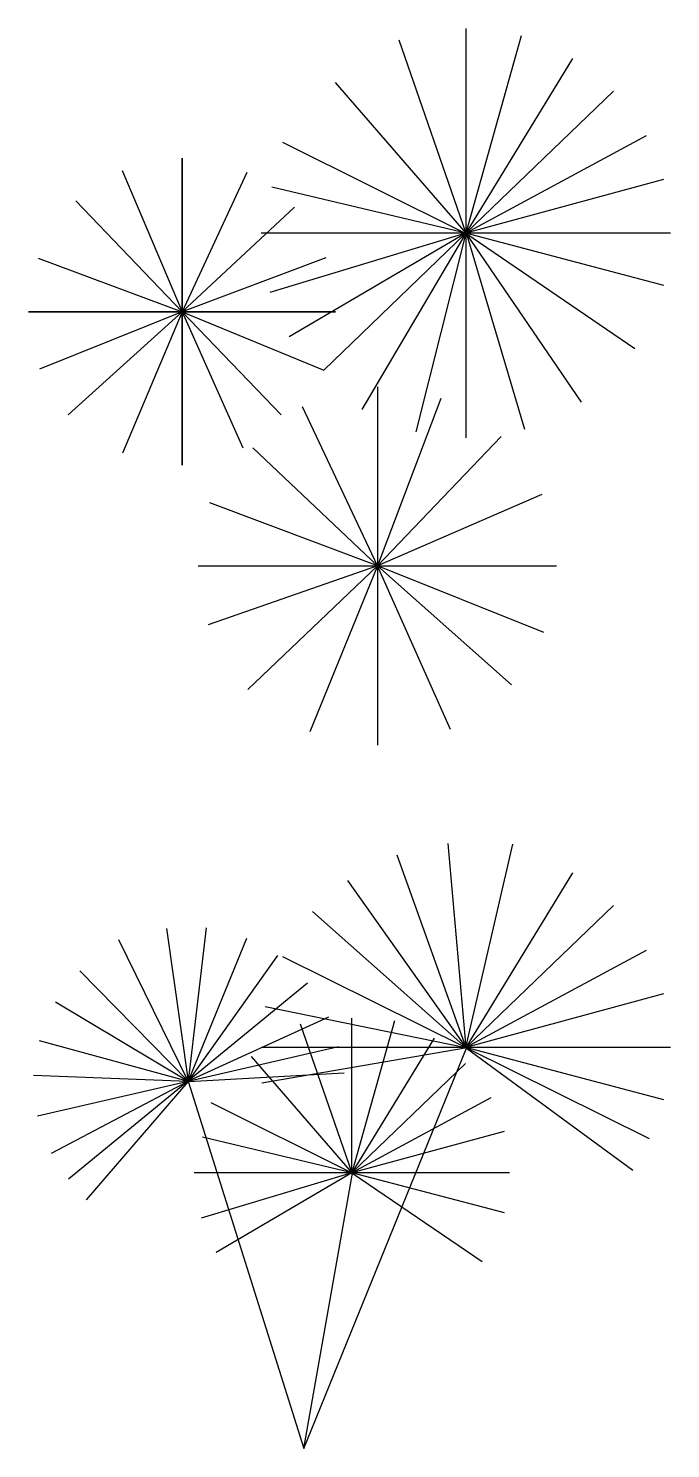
# Model space of a CAD drawing. Extents: x 160.39 to 161.64, y 191.25 to 194.02.
import ezdxf

# ---------------------------------------------------------------- set-up
doc = ezdxf.new("R2010")
doc.units = 0
doc.layers.get('0').update_dxf_attribs({"linetype": 'CONTINUOUS'})

# ---------------------------------------------------------------- blocks, each defined once
blk = doc.blocks.new('A$C5A4C70DA')
for p, q in [((0.8544, 2.7748), (0.8544, 1.9748)), ((0.7232, 2.7527), (0.8544, 2.3748)), ((0.9624, 2.76), (0.8544, 2.3748)), ((1.0628, 2.7162), (0.8544, 2.3748)), ((0.5991, 2.6692), (0.8544, 2.3748)), ((1.1427, 2.6521), (0.8544, 2.3748)), ((1.2065, 2.5646), (0.8544, 2.3748)), ((0.4961, 2.5526), (0.8554, 2.3733)), ((0.183, 2.4975), (0.3, 2.2212)), ((0.3, 1.9212), (0.3, 2.5212)), ((0.3, 2.5212), (0.3, 1.9212)), ((0.4268, 2.4931), (0.3, 2.2212)), ((1.2404, 2.4796), (0.8544, 2.3748)), ((0.8544, 2.3748), (0.4756, 2.4645)), ((0.0925, 2.4379), (0.3, 2.2212)), ((0.5199, 2.4253), (0.3, 2.2212)), ((1.2544, 2.3748), (0.4544, 2.3748)), ((0.8544, 2.3748), (0.4716, 2.2589)), ((0.8544, 2.3748), (0.5095, 2.1722)), ((0.8544, 2.3748), (0.5773, 2.1068)), ((0.8544, 2.3748), (0.6511, 2.0303)), ((0.8544, 2.3748), (0.7566, 1.9869)), ((0.8544, 2.3748), (1.1847, 2.1492)), ((1.2411, 2.2725), (0.8544, 2.3748)), ((0.8544, 2.3748), (1.0799, 2.0444)), ((0.8554, 2.3733), (0.969, 1.9916)), ((0.0189, 2.326), (0.3, 2.2212)), ((0.581, 2.3263), (0.3, 2.2212)), ((0.6, 2.2212), (0, 2.2212)), ((0, 2.2212), (0.6, 2.2212)), ((0.3, 2.2212), (0.0218, 2.109)), ((0.3, 2.2212), (0.0777, 2.0198)), ((0.3, 2.2212), (0.1835, 1.9448)), ((0.3, 2.2212), (0.5773, 2.1068)), ((0.3, 2.2212), (0.4935, 2.0196)), ((0.3, 2.2212), (0.4187, 1.9554)), ((0.6818, 2.0746), (0.6818, 1.3746)), ((0.6818, 1.7246), (0.5355, 2.0354)), ((0.8054, 2.052), (0.6818, 1.7246)), ((0.9237, 1.9775), (0.6818, 1.7246)), ((0.6818, 1.7246), (0.4386, 1.9552)), ((1.0027, 1.8643), (0.6818, 1.7246)), ((0.6818, 1.7246), (0.3543, 1.8481)), ((0.3318, 1.7246), (1.0318, 1.7246)), ((0.6818, 1.7246), (0.3513, 1.6092)), ((0.6818, 1.7246), (0.4286, 1.4829)), ((0.6818, 1.7246), (0.5498, 1.4004)), ((0.9437, 1.4924), (0.6818, 1.7246)), ((1.0067, 1.5946), (0.6818, 1.7246)), ((0.8245, 1.405), (0.6818, 1.7246)), ((0.8195, 1.1821), (0.8544, 0.7836)), ((0.8544, 0.7836), (0.9463, 1.1811)), ((0.7195, 1.1602), (0.8544, 0.7836)), ((0.6234, 1.1102), (0.8544, 0.7836)), ((1.0628, 1.125), (0.8544, 0.7836)), ((1.1427, 1.0609), (0.8544, 0.7836)), ((0.5552, 1.0491), (0.8544, 0.7836)), ((0.2698, 1.0165), (0.3117, 0.7177)), ((0.347, 1.0173), (0.3117, 0.7177)), ((0.3117, 0.7177), (0.1768, 0.9942)), ((0.4261, 0.9968), (0.3117, 0.7177)), ((1.2065, 0.9734), (0.8544, 0.7836)), ((0.4866, 0.9635), (0.3117, 0.7177)), ((0.4961, 0.9615), (1.2127, 0.6057)), ((0.1006, 0.9333), (0.3117, 0.7177)), ((0.5449, 0.9091), (0.0785, 0.5262)), ((1.2404, 0.8884), (0.8544, 0.7836)), ((0.0528, 0.8726), (0.3117, 0.7177)), ((0.4625, 0.864), (0.8544, 0.7836)), ((0.5861, 0.8431), (0.3117, 0.7177)), ((0.6319, 0.5391), (0.6319, 0.8411)), ((0.7151, 0.8357), (0.6319, 0.5391)), ((0.5309, 0.8301), (0.6319, 0.5391)), ((0.0177, 0.6499), (0.6057, 0.7854)), ((0.0207, 0.7975), (0.3117, 0.7177)), ((1.2544, 0.7836), (0.4544, 0.7836)), ((0.8528, 0.7827), (0.4557, 0.7141)), ((0.5377, 0), (0.8554, 0.7821)), ((0.7924, 0.802), (0.6319, 0.5391)), ((1.2411, 0.6813), (0.8544, 0.7836)), ((0.8554, 0.7821), (1.1806, 0.544)), ((0.4353, 0.7658), (0.6319, 0.5391)), ((0.8539, 0.7527), (0.6319, 0.5391)), ((0.0102, 0.7293), (0.3117, 0.7177)), ((0.313, 0.7173), (0.6165, 0.7341)), ((0.0448, 0.577), (0.3117, 0.7177)), ((0.3112, 0.7164), (0.1125, 0.4863)), ((0.3121, 0.718), (0.5377, 0)), ((0.356, 0.676), (0.6328, 0.538)), ((0.9031, 0.6853), (0.6319, 0.5391)), ((0.9292, 0.6198), (0.6319, 0.5391)), ((0.6319, 0.5391), (0.3403, 0.6082)), ((0.9399, 0.5391), (0.3239, 0.5391)), ((0.6319, 0.5391), (0.3372, 0.4499)), ((0.6319, 0.5391), (0.3664, 0.3832)), ((0.5377, 0), (0.6327, 0.5381)), ((0.9297, 0.4604), (0.6319, 0.5391)), ((0.6319, 0.5391), (0.8863, 0.3654))]:
    blk.add_line(p, q)

msp = doc.modelspace()

# ---------------------------------------------------------------- block references
msp.add_blockref('A$C5A4C70DA', (160.387, 191.2492))

doc.saveas('drawing.dxf')
